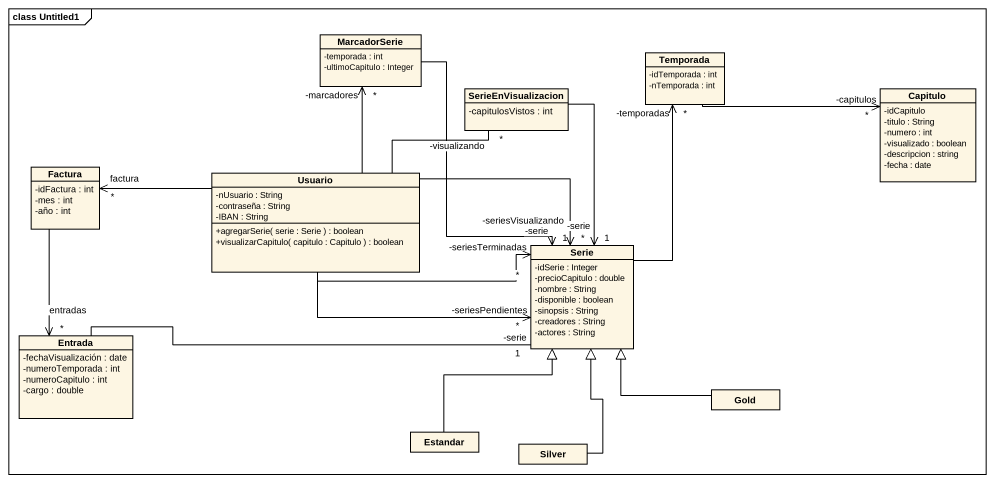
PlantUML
@startuml
mainframe class Untitled1
hide circle
hide empty members
skinparam classAttributeIconSize 0
class MarcadorSerie {
  -temporada : int
  -ultimoCapitulo : Integer
}
class Temporada {
  -idTemporada : int
  -nTemporada : int
}
class SerieEnVisualizacion {
  -capitulosVistos : int
}
class Capitulo {
  -idCapitulo
  -titulo : String
  -numero : int
  -visualizado : boolean
  -descripcion : string
  -fecha : date
}
class Factura {
  -idFactura : int
  -mes : int
  -año : int
}
class Usuario {
  -nUsuario : String
  -contraseña : String
  -IBAN : String
  +agregarSerie( serie : Serie ) : boolean
  +visualizarCapitulo( capitulo : Capitulo ) : boolean
}
class Serie {
  -idSerie : Integer
  -precioCapitulo : double
  -nombre : String
  -disponible : boolean
  -sinopsis : String
  -creadores : String
  -actores : String
}
class Entrada {
  -fechaVisualización : date
  -numeroTemporada : int
  -numeroCapitulo : int
  -cargo : double
}
class Gold
class Estandar
class Silver
MarcadorSerie --> "-serie\n1" Serie
Temporada -right-> "-capitulos\n*" Capitulo
SerieEnVisualizacion --> "-serie\n1" Serie
Factura --> "*" Entrada : entradas
Usuario -up-> "-marcadores\n*" MarcadorSerie
Usuario -right- "-visualizando\n*" SerieEnVisualizacion
Usuario -left-> "*" Factura : factura
Usuario -right-> "*\n-seriesTerminadas" Serie
Usuario -right-> "*\n-seriesPendientes" Serie
Usuario -right-> "*\n-seriesVisualizando" Serie
Serie -up-> "-temporadas\n*" Temporada
Entrada -right- "-serie\n1" Serie
Gold -up-|> Serie
Estandar -up-|> Serie
Silver -up-|> Serie
@enduml
